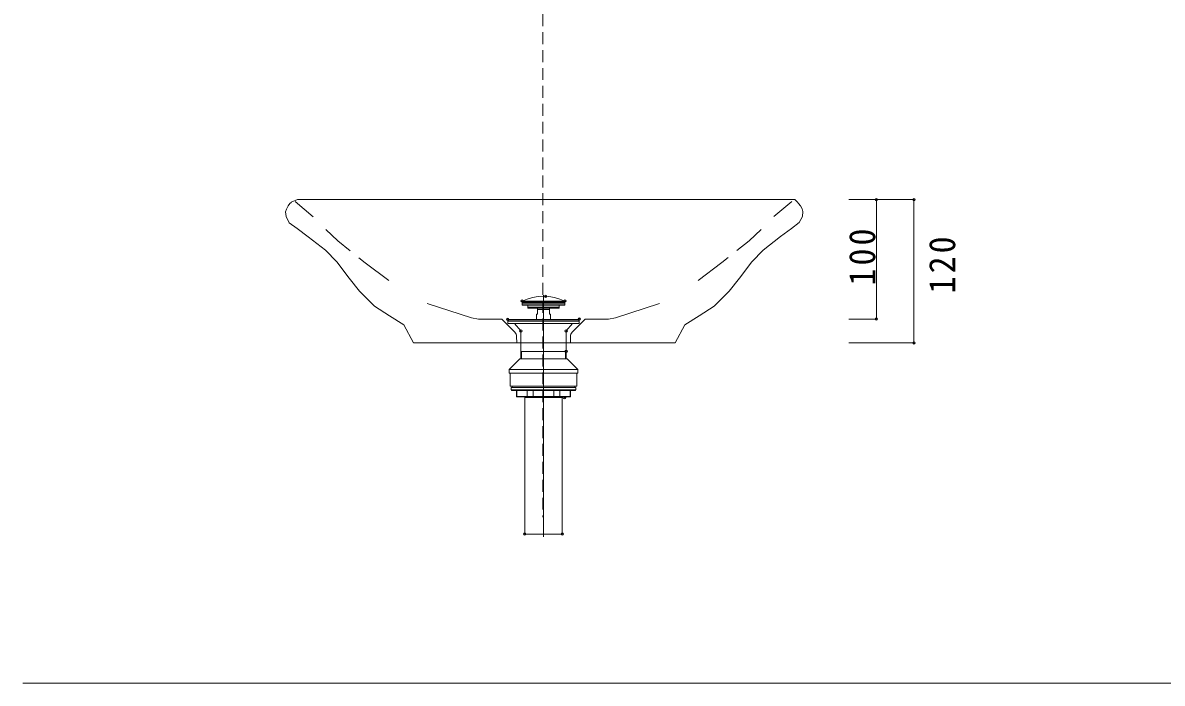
# Model space of a CAD drawing. Units: millimetres, scale not verified. Extents: x -1002 to 1005, y -687 to 676.
# Drawn here: x -1002 to -47, y -687 to -134 of the extents above; entities that cross this region are included whole.
import ezdxf

# ---------------------------------------------------------------- set-up
doc = ezdxf.new("R2010")
doc.units = ezdxf.units.MM
doc.header["$LTSCALE"] = 5
doc.header["$PDMODE"] = 32
doc.header["$PDSIZE"] = 2
doc.linetypes.add('DASHED2', pattern=[3, 2, -1])
doc.layers.add('F-0', color=7, linetype='Continuous', lineweight=15)
doc.styles.add('ＭＳ ゴシック', font='')
doc.styles.get('ＭＳ ゴシック').set_extended_font_data('MS Gothic')

msp = doc.modelspace()

# ---------------------------------------------------------------- linework, layer by layer
at = {"layer": 'F-0', "linetype": 'DASHED2'}
msp.add_line((-566.226, 98.355), (-566.226, -547.87), dxfattribs=at)
at = {"layer": 'F-0'}
for p, q in [((-777.022, -284.07), (-777.19, -284.237)), ((-777.022, -284.07), (-771.898, -281.951)), ((-773.844, -283.601), (-758.777, -296.289)), ((-771.898, -281.951), (-565.65, -281.951)), ((-565.65, -281.951), (-354.93, -281.951)), ((-357.615, -283.399), (-372.665, -296.107)), ((-352.772, -284.097), (-354.93, -281.951)), ((-255.137, -281.951), (-309.74, -281.951)), ((-286.703, -281.951), (-286.703, -381.951)), ((-255.137, -281.951), (-255.137, -401.951)), ((-748.071, -306.995), (-738.158, -316.512)), ((-383.357, -306.828), (-393.257, -316.357)), ((-738.158, -316.512), (-727.737, -324.77)), ((-393.257, -316.357), (-403.667, -324.63)), ((-720.439, -330.553), (-715.149, -334.746)), ((-410.956, -330.423), (-416.241, -334.623)), ((-715.149, -334.746), (-695.258, -349.793)), ((-416.241, -334.623), (-436.112, -349.697)), ((-626.015, -381.02), (-663.029, -368.935)), ((-626.015, -381.02), (-620.163, -381.951)), ((-620.163, -381.951), (-600.663, -381.951)), ((-589.618, -392.996), (-600.663, -381.951)), ((-541.689, -392.976), (-530.663, -381.951)), ((-511.163, -381.951), (-530.663, -381.951)), ((-286.703, -381.951), (-309.74, -381.951)), ((-588.154, -396.528), (-588.15, -401.951)), ((-584.663, -393.708), (-584.663, -410.076)), ((-546.663, -393.708), (-546.663, -410.076)), ((-543.154, -396.515), (-543.15, -401.951)), ((-672.961, -401.951), (-674.493, -401.953)), ((-672.961, -401.951), (-670.322, -401.951)), ((-584.163, -409.28), (-584.163, -415.28)), ((-547.163, -409.28), (-547.163, -415.28)), ((-255.137, -401.951), (-309.74, -401.951)), ((-1002.086, -687.064), (1002.034, -687.064))]:
    msp.add_line(p, q, dxfattribs=at)
at = {"layer": 'F-0', "color": 4, "lineweight": 9}
msp.add_line((-286.703, -281.951), (-309.74, -281.951), dxfattribs=at)
at = {"layer": 'F-0', "color": 1, "lineweight": 18}
msp.add_line((-565.663, -564.375), (-565.663, -361.938), dxfattribs=at)
at = {"layer": 'F-0', "lineweight": 18}
for p, q in [((-583.663, -366.93), (-547.663, -366.93)), ((-583.663, -366.93), (-583.663, -367.93)), ((-583.663, -367.93), (-547.663, -367.93)), ((-583.663, -368.63), (-547.663, -368.63)), ((-583.663, -369.93), (-583.663, -368.63)), ((-583.663, -369.93), (-547.663, -369.93)), ((-583.463, -368.43), (-547.863, -368.43)), ((-583.163, -370.43), (-548.163, -370.43)), ((-578.663, -368.43), (-578.663, -367.93)), ((-578.663, -371.93), (-578.663, -370.43)), ((-578.663, -371.93), (-552.663, -371.93)), ((-578.663, -371.93), (-552.663, -371.93)), ((-578.663, -371.93), (-578.663, -372.93)), ((-552.663, -368.43), (-552.663, -367.93)), ((-552.663, -371.93), (-552.663, -370.43)), ((-552.663, -371.93), (-552.663, -372.93)), ((-547.663, -366.93), (-547.663, -367.93)), ((-547.663, -369.93), (-547.663, -368.63)), ((-578.663, -372.93), (-552.663, -372.93)), ((-571.563, -377.93), (-570.663, -377.93)), ((-571.563, -382.28), (-571.563, -377.93)), ((-570.663, -377.93), (-570.663, -372.935)), ((-560.663, -373.93), (-570.663, -373.93)), ((-560.663, -377.93), (-560.663, -372.935)), ((-560.663, -377.93), (-559.763, -377.93)), ((-559.763, -382.28), (-559.763, -377.93)), ((-595.663, -382.28), (-535.663, -382.28)), ((-595.663, -383.58), (-595.663, -382.28)), ((-595.663, -383.58), (-535.663, -383.58)), ((-594.182, -383.808), (-595.663, -383.58)), ((-594.182, -383.808), (-595.663, -383.58)), ((-595.663, -383.808), (-535.663, -383.808)), ((-595.663, -385.808), (-595.663, -383.808)), ((-595.663, -385.808), (-535.663, -385.808)), ((-584.663, -391.908), (-589.913, -385.808)), ((-546.663, -391.908), (-541.413, -385.808)), ((-537.145, -383.808), (-535.663, -383.58)), ((-537.145, -383.808), (-535.663, -383.58)), ((-535.663, -383.58), (-535.663, -382.28)), ((-535.663, -385.808), (-535.663, -383.808)), ((-584.663, -399.28), (-584.663, -391.908)), ((-584.663, -399.28), (-584.663, -391.908)), ((-546.663, -399.28), (-546.663, -391.908)), ((-584.663, -415.28), (-584.663, -409.28)), ((-584.663, -415.28), (-584.663, -409.28)), ((-546.663, -409.28), (-584.663, -409.28)), ((-546.663, -415.28), (-546.663, -409.28)), ((-594.355, -424.221), (-585.413, -415.28)), ((-585.413, -415.28), (-545.913, -415.28)), ((-536.972, -424.221), (-545.913, -415.28)), ((-536.913, -424.363), (-594.413, -424.363)), ((-594.413, -427.28), (-594.413, -424.363)), ((-594.413, -427.28), (-536.913, -427.28)), ((-536.972, -424.221), (-594.355, -424.221)), ((-593.663, -427.28), (-593.663, -438.28)), ((-537.663, -427.28), (-537.663, -438.28)), ((-536.913, -427.28), (-536.913, -424.363)), ((-537.664, -438.28), (-593.663, -438.28)), ((-592.663, -439.28), (-538.663, -439.28)), ((-591.913, -439.28), (-591.913, -438.28)), ((-539.413, -439.28), (-539.413, -438.28)), ((-592.663, -441.38), (-538.663, -441.38)), ((-592.163, -441.88), (-539.163, -441.88)), ((-588.163, -441.88), (-588.163, -446.78)), ((-588.163, -446.78), (-543.163, -446.78)), ((-587.983, -446.78), (-587.983, -441.88)), ((-543.663, -447.28), (-587.663, -447.28)), ((-581.413, -447.28), (-581.413, -562.079)), ((-581.413, -447.78), (-549.913, -447.78)), ((-579.283, -446.78), (-579.283, -441.88)), ((-574.363, -446.78), (-574.363, -441.88)), ((-556.963, -446.78), (-556.963, -441.88)), ((-552.043, -446.78), (-552.043, -441.88)), ((-549.913, -447.28), (-549.913, -562.079)), ((-543.343, -446.78), (-543.343, -441.88)), ((-543.163, -441.88), (-543.163, -446.78)), ((-581.413, -562.079), (-549.913, -562.079)), ((-581.213, -562.28), (-581.413, -562.079)), ((-581.213, -562.28), (-550.114, -562.28)), ((-550.114, -562.28), (-549.913, -562.079))]:
    msp.add_line(p, q, dxfattribs=at)
at = {"layer": 'F-0', "color": 2, "lineweight": 18}
for p, q in [((-581.163, -447.78), (-581.163, -447.28)), ((-550.163, -447.78), (-550.163, -447.28))]:
    msp.add_line(p, q, dxfattribs=at)
at = {"layer": 'F-0'}
for points in [[(-674.493, -401.953), (-682.698, -386.894), (-694.714, -379.27), (-707.276, -371.102), (-719.843, -358.567), (-728.589, -347.665), (-738.975, -334.037), (-748.265, -324.227), (-762.86, -312.988), (-772.24, -306.158), (-778.698, -301.302), (-781.349, -296.123), (-781.778, -292.144), (-781.186, -289.805), (-779.745, -287.168), (-778.132, -285.168), (-777.19, -284.237)], [(-455.311, -401.951), (-447.126, -386.88), (-435.121, -379.241), (-422.57, -371.055), (-410.019, -358.505), (-401.288, -347.591), (-390.92, -333.949), (-381.643, -324.126), (-367.063, -312.867), (-357.693, -306.025), (-351.241, -301.16), (-348.598, -295.978), (-348.174, -291.998), (-348.769, -289.66), (-350.214, -287.025), (-351.829, -285.027), (-352.772, -284.097)], [(-511.163, -381.951), (-505.313, -381.016), (-468.315, -368.882)], [(-670.322, -401.951), (-456.843, -401.951), (-455.311, -401.951)]]:
    msp.add_lwpolyline(points, dxfattribs=at)
at = {"layer": 'F-0', "lineweight": 18}
for points in [[(-592.663, -439.28), (-592.663, -441.38), (-592.663, -439.28)], [(-538.663, -439.28), (-538.663, -441.38), (-538.663, -439.28)], [(-587.983, -446.78), (-587.983, -446.798), (-587.982, -446.816), (-587.98, -446.834), (-587.978, -446.852), (-587.975, -446.87), (-587.972, -446.888), (-587.968, -446.906), (-587.963, -446.923), (-587.957, -446.941), (-587.951, -446.958), (-587.945, -446.975), (-587.937, -446.992), (-587.93, -447.009), (-587.921, -447.025), (-587.912, -447.041), (-587.903, -447.056), (-587.892, -447.072), (-587.882, -447.087), (-587.87, -447.101), (-587.858, -447.115), (-587.846, -447.129), (-587.833, -447.142), (-587.82, -447.154), (-587.806, -447.166), (-587.792, -447.178), (-587.777, -447.189), (-587.762, -447.199), (-587.747, -447.209), (-587.731, -447.219), (-587.716, -447.227), (-587.699, -447.235), (-587.683, -447.243)], [(-587.658, -447.252), (-587.652, -447.255), (-587.645, -447.257), (-587.639, -447.259), (-587.633, -447.261), (-587.626, -447.262), (-587.62, -447.264), (-587.613, -447.266), (-587.607, -447.267), (-587.6, -447.269), (-587.593, -447.27), (-587.587, -447.272), (-587.58, -447.273), (-587.573, -447.274), (-587.567, -447.275), (-587.56, -447.276), (-587.553, -447.277), (-587.547, -447.277), (-587.54, -447.278), (-587.533, -447.279), (-587.526, -447.279), (-587.52, -447.279), (-587.513, -447.28), (-587.506, -447.28), (-587.5, -447.28)], [(-579.283, -446.78), (-579.283, -446.794), (-579.283, -446.809), (-579.282, -446.823), (-579.281, -446.838), (-579.279, -446.852), (-579.278, -446.866), (-579.276, -446.881), (-579.273, -446.895), (-579.27, -446.909), (-579.267, -446.923), (-579.264, -446.937), (-579.26, -446.951), (-579.256, -446.965), (-579.252, -446.979), (-579.247, -446.993), (-579.242, -447.006), (-579.236, -447.02), (-579.231, -447.033), (-579.225, -447.046), (-579.218, -447.059), (-579.211, -447.072), (-579.204, -447.085), (-579.197, -447.097), (-579.189, -447.109), (-579.181, -447.121), (-579.172, -447.133), (-579.163, -447.144), (-579.154, -447.155), (-579.144, -447.166), (-579.134, -447.176), (-579.123, -447.187), (-579.113, -447.196), (-579.102, -447.206), (-579.09, -447.214), (-579.078, -447.223), (-579.066, -447.231), (-579.054, -447.238), (-579.041, -447.245), (-579.028, -447.252)], [(-579.028, -447.252), (-579.014, -447.257), (-579.001, -447.262), (-578.987, -447.267), (-578.973, -447.271), (-578.958, -447.274), (-578.944, -447.277), (-578.93, -447.278), (-578.915, -447.28), (-578.901, -447.28)], [(-574.363, -446.78), (-574.363, -446.789), (-574.363, -446.799), (-574.363, -446.808), (-574.363, -446.817), (-574.363, -446.827), (-574.362, -446.836), (-574.362, -446.845), (-574.362, -446.855), (-574.362, -446.864), (-574.361, -446.873), (-574.361, -446.883), (-574.361, -446.892), (-574.36, -446.901), (-574.36, -446.911), (-574.359, -446.92), (-574.358, -446.929), (-574.358, -446.939), (-574.357, -446.948), (-574.357, -446.957), (-574.356, -446.967), (-574.355, -446.976), (-574.354, -446.985), (-574.353, -446.994), (-574.353, -447.004), (-574.352, -447.013), (-574.351, -447.022), (-574.35, -447.032), (-574.349, -447.041), (-574.347, -447.05), (-574.346, -447.059), (-574.345, -447.069), (-574.344, -447.078), (-574.342, -447.087), (-574.341, -447.096), (-574.339, -447.105), (-574.337, -447.115), (-574.336, -447.124), (-574.334, -447.133), (-574.332, -447.142)], [(-574.332, -447.142), (-574.33, -447.152), (-574.328, -447.161), (-574.325, -447.17), (-574.323, -447.179), (-574.321, -447.188), (-574.318, -447.197), (-574.315, -447.205), (-574.312, -447.214), (-574.309, -447.222), (-574.306, -447.231), (-574.302, -447.24), (-574.297, -447.249), (-574.292, -447.259), (-574.286, -447.267), (-574.279, -447.274), (-574.271, -447.278), (-574.262, -447.28)], [(-556.995, -447.142), (-556.997, -447.152), (-556.999, -447.161), (-557.001, -447.17), (-557.004, -447.179), (-557.006, -447.188), (-557.009, -447.197), (-557.011, -447.205), (-557.014, -447.214), (-557.017, -447.222), (-557.021, -447.231), (-557.025, -447.24), (-557.03, -447.249), (-557.035, -447.259), (-557.041, -447.267), (-557.048, -447.274), (-557.056, -447.278), (-557.065, -447.28)], [(-556.963, -446.78), (-556.963, -446.789), (-556.964, -446.799), (-556.964, -446.808), (-556.964, -446.817), (-556.964, -446.827), (-556.964, -446.836), (-556.964, -446.845), (-556.965, -446.855), (-556.965, -446.864), (-556.965, -446.873), (-556.966, -446.883), (-556.966, -446.892), (-556.966, -446.901), (-556.967, -446.911), (-556.968, -446.92), (-556.968, -446.929), (-556.969, -446.939), (-556.969, -446.948), (-556.97, -446.957), (-556.971, -446.967), (-556.971, -446.976), (-556.972, -446.985), (-556.973, -446.994), (-556.974, -447.004), (-556.975, -447.013), (-556.976, -447.022), (-556.977, -447.032), (-556.978, -447.041), (-556.979, -447.05), (-556.98, -447.059), (-556.982, -447.069), (-556.983, -447.078), (-556.984, -447.087), (-556.986, -447.096), (-556.988, -447.105), (-556.989, -447.115), (-556.991, -447.124), (-556.993, -447.133), (-556.995, -447.142)], [(-552.299, -447.252), (-552.312, -447.257), (-552.326, -447.262), (-552.34, -447.267), (-552.354, -447.271), (-552.368, -447.274), (-552.382, -447.277), (-552.397, -447.278), (-552.411, -447.28), (-552.426, -447.28)], [(-552.043, -446.78), (-552.043, -446.794), (-552.044, -446.809), (-552.045, -446.823), (-552.046, -446.838), (-552.047, -446.852), (-552.049, -446.866), (-552.051, -446.881), (-552.053, -446.895), (-552.056, -446.909), (-552.059, -446.923), (-552.063, -446.937), (-552.066, -446.951), (-552.07, -446.965), (-552.075, -446.979), (-552.08, -446.993), (-552.085, -447.006), (-552.09, -447.02), (-552.096, -447.033), (-552.102, -447.046), (-552.108, -447.059), (-552.115, -447.072), (-552.122, -447.085), (-552.13, -447.097), (-552.138, -447.109), (-552.146, -447.121), (-552.155, -447.133), (-552.164, -447.144), (-552.173, -447.155), (-552.183, -447.166), (-552.193, -447.176), (-552.203, -447.187), (-552.214, -447.196), (-552.225, -447.206), (-552.236, -447.214), (-552.248, -447.223), (-552.26, -447.231), (-552.273, -447.238), (-552.286, -447.245), (-552.299, -447.252)], [(-543.668, -447.252), (-543.675, -447.255), (-543.681, -447.257), (-543.688, -447.259), (-543.694, -447.261), (-543.7, -447.262), (-543.707, -447.264), (-543.714, -447.266), (-543.72, -447.267), (-543.727, -447.269), (-543.733, -447.27), (-543.74, -447.272), (-543.747, -447.273), (-543.753, -447.274), (-543.76, -447.275), (-543.767, -447.276), (-543.773, -447.277), (-543.78, -447.277), (-543.787, -447.278), (-543.793, -447.279), (-543.8, -447.279), (-543.807, -447.279), (-543.814, -447.28), (-543.82, -447.28), (-543.827, -447.28)], [(-543.343, -446.78), (-543.344, -446.798), (-543.345, -446.816), (-543.346, -446.834), (-543.348, -446.852), (-543.351, -446.87), (-543.355, -446.888), (-543.359, -446.906), (-543.364, -446.923), (-543.369, -446.941), (-543.375, -446.958), (-543.382, -446.975), (-543.389, -446.992), (-543.397, -447.009), (-543.405, -447.025), (-543.414, -447.041), (-543.424, -447.056), (-543.434, -447.072), (-543.445, -447.087), (-543.456, -447.101), (-543.468, -447.115), (-543.481, -447.129), (-543.493, -447.142), (-543.507, -447.154), (-543.521, -447.166), (-543.535, -447.178), (-543.549, -447.189), (-543.564, -447.199), (-543.579, -447.209), (-543.595, -447.219), (-543.611, -447.227), (-543.627, -447.235), (-543.644, -447.243)]]:
    msp.add_lwpolyline(points, dxfattribs=at)
for centre, radius, start, end in [((-565.663, -405.43), 42.5, 64.94238, 115.05762), ((-583.463, -368.63), 0.2, 90, 180), ((-583.163, -369.93), 0.5, 180, 270), ((-548.163, -369.93), 0.5, 270, 0), ((-547.863, -368.63), 0.2, 0, 90), ((-594.213, -424.363), 0.2, 135, 180), ((-537.113, -424.363), 0.2, 0, 45), ((-592.163, -441.38), 0.5, 180, 270), ((-587.663, -446.78), 0.5, 180, 270), ((-587.5, -446.81), 0.47, 247.09102, 250.33614), ((-543.827, -446.81), 0.47, 289.66386, 292.90898), ((-543.663, -446.78), 0.5, 270, 0), ((-539.163, -441.38), 0.5, 270, 0)]:
    msp.add_arc(centre, radius, start, end, dxfattribs=at)
at = {"layer": 'F-0'}
for centre, start, end in [((-593.154, -396.532), 0.03847, 45), ((-538.154, -396.512), 135, 180.03847)]:
    msp.add_arc(centre, 5, start, end, dxfattribs=at)
for p in [(-286.703, -281.951), (-255.137, -281.951), (-563.806, -362.93), (-583.663, -366.773), (-547.663, -366.773), (-595.663, -382.28), (-535.663, -381.951), (-286.703, -381.951), (-584.663, -391.908), (-546.663, -391.908), (-255.137, -401.951), (-546.663, -409.076), (-548.056, -447.78), (-581.413, -562.079), (-549.913, -562.079)]:
    msp.add_point(p, dxfattribs=at)

# ---------------------------------------------------------------- texts
at = {"layer": 'F-0', "color": 3, "char_height": 21.99, "attachment_point": 7, "rotation": 90, "style": 'ＭＳ ゴシック'}
for s, insert in [('\\T1.18;\\W0.95;100', (-287.274, -353.884)), ('\\T1.18;\\W0.95;120', (-220.241, -360.507))]:
    msp.add_mtext(s, dxfattribs=dict(at, insert=insert))

doc.saveas('drawing.dxf')
